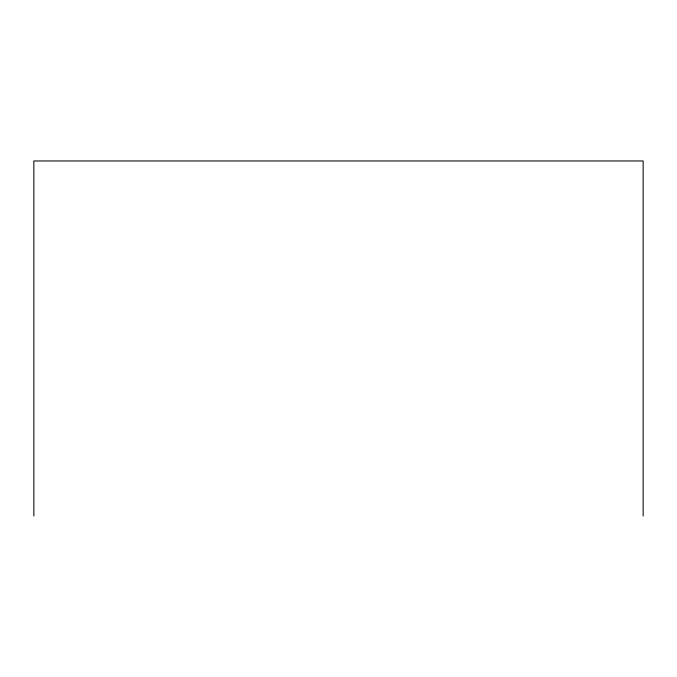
<?xml version="1.0" encoding="UTF-8"?>
<svg xmlns="http://www.w3.org/2000/svg" width="677" height="677" viewBox="0 0 677 677"><rect width="100%" height="100%" fill="white"/><g stroke="black" fill="none" stroke-linecap="round" stroke-linejoin="round"><path stroke-width="1.02" d="M643.15 516.035L643.15 160.965L33.85 160.965L33.85 516.035"/></g></svg>
